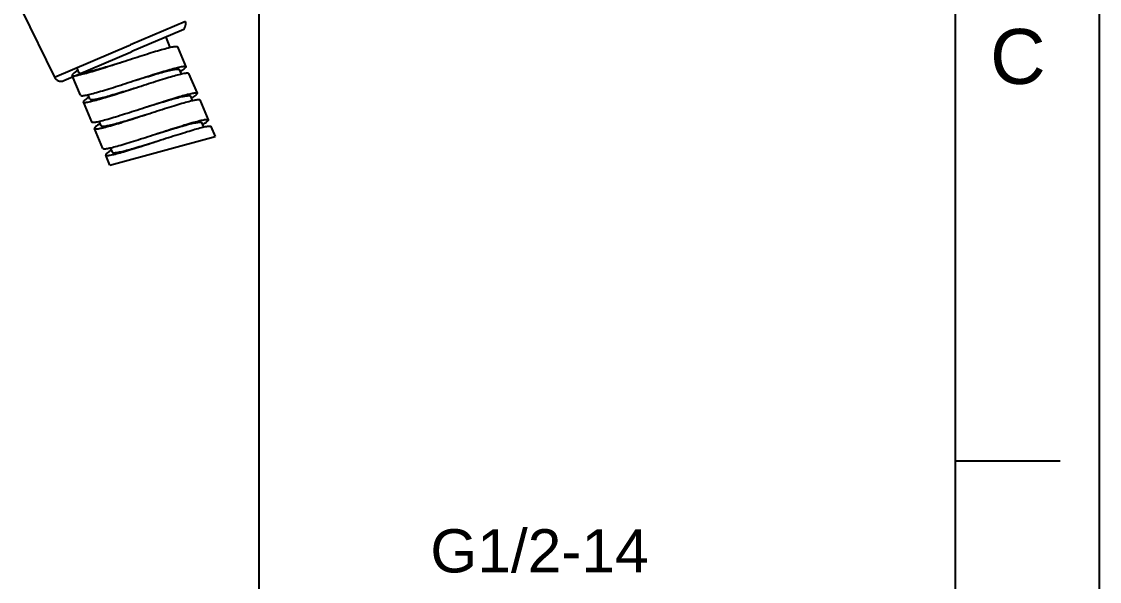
# Model space of a CAD drawing. Header units: millimetres. Extents: x 17655 to 18496, y 1152 to 1747.
# Drawn here: x 18346.4 to 18495.9, y 1377.3 to 1455 of the extents above; entities that cross this region are included whole.
import ezdxf

# ---------------------------------------------------------------- set-up
doc = ezdxf.new("R2010")
doc.units = ezdxf.units.MM
for name, color, linetype in [('DIM', 3, 'Continuous'), ('FORM', 7, 'Continuous'), ('벽', 2, 'Continuous')]:
    doc.layers.add(name, color=color, linetype=linetype)
doc.styles.get("Standard").update_dxf_attribs({"font": 'arial.ttf'})

msp = doc.modelspace()

# ---------------------------------------------------------------- linework, layer by layer
at = {"extrusion": (0, 1, 0)}
for p, q in [((18346.37, 1456.66), (18350.92, 1447.32)), ((18369.09, 1455.04), (18361.46, 1451.8)), ((18368.55, 1453.78), (18361.68, 1450.86)), ((18350.92, 1447.32), (18361.26, 1451.71)), ((18352.21, 1446.84), (18361.5, 1450.79)), ((18361.26, 1451.71), (18361.46, 1451.8)), ((18361.5, 1450.79), (18361.68, 1450.86))]:
    msp.add_line(p, q, dxfattribs=at)
at = {"color": 7, "linetype": 'Continuous'}
for p, q in [((18366.36, 1452.85), (18366.95, 1451.45)), ((18368, 1451.53), (18369.16, 1448.77)), ((18354.31, 1447.96), (18354.06, 1448.58)), ((18368.24, 1448.38), (18368.5, 1447.76)), ((18369.55, 1447.85), (18370.71, 1445.08)), ((18354.55, 1444.8), (18353.39, 1447.57)), ((18355.86, 1444.27), (18355.6, 1444.89)), ((18369.79, 1444.69), (18370.04, 1444.08)), ((18356.1, 1441.12), (18354.94, 1443.88)), ((18371.09, 1444.16), (18372.26, 1441.39)), ((18357.65, 1437.43), (18356.49, 1440.19)), ((18357.41, 1440.58), (18357.15, 1441.2)), ((18371.33, 1441.01), (18371.59, 1440.39)), ((18372.64, 1440.47), (18373.22, 1439.09)), ((18358.62, 1435.12), (18373.22, 1439.09)), ((18358.96, 1436.89), (18358.7, 1437.51)), ((18358.62, 1435.12), (18358.04, 1436.51))]:
    msp.add_line(p, q, dxfattribs=at)
for centre, start, end in [((18368.15, 1454.7), 293, 20), ((18351.82, 1447.76), 206, 293)]:
    msp.add_arc(centre, 1, start, end)
msp.add_open_spline([(18366.67, 1452.09), (18366.68, 1452.09), (18366.68, 1452.08), (18366.69, 1452.07)], degree=3, dxfattribs=at)
for points, knots in [([(18360.69, 1449.55), (18361.16, 1449.7), (18362.07, 1450), (18363.4, 1450.42), (18364.63, 1450.81), (18365.71, 1451.13), (18366.61, 1451.38), (18367.23, 1451.52), (18367.6, 1451.58), (18367.78, 1451.6), (18367.88, 1451.59), (18367.94, 1451.58), (18367.99, 1451.56), (18368, 1451.53)], [0, 0, 0, 0, 0.192849, 0.378341, 0.549411, 0.699563, 0.823147, 0.915633, 0.949212, 0.974092, 0.983319, 0.990519, 1, 1, 1, 1]), ([(18353.39, 1447.57), (18353.4, 1447.55), (18353.45, 1447.52), (18353.51, 1447.51), (18353.61, 1447.51), (18353.79, 1447.52), (18354.16, 1447.58), (18354.78, 1447.73), (18355.68, 1447.97), (18356.76, 1448.3), (18357.99, 1448.68), (18359.32, 1449.11), (18360.23, 1449.4), (18360.69, 1449.55)], [0, 0, 0, 0, 0.00948, 0.016682, 0.025907, 0.050788, 0.084366, 0.176852, 0.300435, 0.450588, 0.621658, 0.807151, 1, 1, 1, 1]), ([(18354.31, 1447.96), (18354.32, 1447.94), (18354.38, 1447.9), (18354.5, 1447.89), (18354.66, 1447.89), (18354.89, 1447.92), (18355.16, 1447.97), (18355.63, 1448.07), (18356.32, 1448.24), (18357.26, 1448.51), (18358.34, 1448.83), (18359.49, 1449.18), (18360.29, 1449.43), (18360.69, 1449.55)], [0, 0, 0, 0, 0.010546, 0.027524, 0.052737, 0.086499, 0.128711, 0.179075, 0.302476, 0.452266, 0.622846, 0.807766, 1, 1, 1, 1]), ([(18354.18, 1448.26), (18354.06, 1448.18), (18353.85, 1448.04), (18353.61, 1447.87), (18353.48, 1447.75), (18353.41, 1447.67), (18353.38, 1447.6), (18353.39, 1447.57)], [0, 0, 0, 0, 0.408087, 0.709346, 0.819266, 0.902595, 1, 1, 1, 1]), ([(18361.86, 1446.79), (18362.32, 1446.94), (18363.24, 1447.23), (18364.56, 1447.66), (18365.79, 1448.04), (18366.87, 1448.36), (18367.77, 1448.61), (18368.39, 1448.76), (18368.77, 1448.82), (18368.94, 1448.83), (18369.04, 1448.83), (18369.11, 1448.81), (18369.15, 1448.79), (18369.16, 1448.77)], [0, 0, 0, 0, 0.192849, 0.378341, 0.549411, 0.699563, 0.823147, 0.915633, 0.949212, 0.974092, 0.983319, 0.990519, 1, 1, 1, 1]), ([(18361.86, 1446.79), (18362.26, 1446.91), (18363.06, 1447.16), (18364.22, 1447.51), (18365.29, 1447.83), (18366.23, 1448.09), (18366.92, 1448.27), (18367.39, 1448.37), (18367.66, 1448.42), (18367.89, 1448.45), (18368.05, 1448.45), (18368.17, 1448.44), (18368.23, 1448.4), (18368.24, 1448.38)], [0, 0, 0, 0, 0.192234, 0.377154, 0.547734, 0.697524, 0.820925, 0.87129, 0.9135, 0.947264, 0.972475, 0.989455, 1, 1, 1, 1]), ([(18362.24, 1445.86), (18362.71, 1446.01), (18363.62, 1446.31), (18364.95, 1446.74), (18366.18, 1447.12), (18367.26, 1447.44), (18368.16, 1447.69), (18368.77, 1447.83), (18369.15, 1447.89), (18369.32, 1447.91), (18369.43, 1447.9), (18369.49, 1447.89), (18369.54, 1447.87), (18369.55, 1447.85)], [0, 0, 0, 0, 0.192849, 0.378343, 0.549413, 0.699565, 0.823148, 0.915633, 0.949214, 0.974091, 0.983319, 0.990522, 1, 1, 1, 1]), ([(18369.16, 1448.77), (18369.17, 1448.74), (18369.14, 1448.67), (18369.07, 1448.59), (18368.94, 1448.47), (18368.71, 1448.3), (18368.5, 1448.16), (18368.38, 1448.08)], [0, 0, 0, 0, 0.097637, 0.180967, 0.290883, 0.592027, 1, 1, 1, 1]), ([(18354.55, 1444.8), (18354.56, 1444.78), (18354.61, 1444.76), (18354.67, 1444.75), (18354.78, 1444.74), (18354.95, 1444.76), (18355.33, 1444.82), (18355.94, 1444.96), (18356.84, 1445.21), (18357.92, 1445.53), (18359.15, 1445.91), (18360.48, 1446.34), (18361.39, 1446.64), (18361.86, 1446.79)], [0, 0, 0, 0, 0.00948, 0.016682, 0.025907, 0.050788, 0.084366, 0.176852, 0.300435, 0.450588, 0.621658, 0.807151, 1, 1, 1, 1]), ([(18354.94, 1443.88), (18354.95, 1443.86), (18354.99, 1443.84), (18355.06, 1443.82), (18355.16, 1443.82), (18355.33, 1443.83), (18355.71, 1443.89), (18356.33, 1444.04), (18357.23, 1444.29), (18358.31, 1444.61), (18359.54, 1444.99), (18360.86, 1445.42), (18361.78, 1445.71), (18362.24, 1445.86)], [0, 0, 0, 0, 0.00948, 0.01668, 0.025909, 0.050787, 0.084369, 0.176854, 0.300437, 0.450589, 0.621658, 0.807151, 1, 1, 1, 1]), ([(18355.86, 1444.27), (18355.87, 1444.25), (18355.93, 1444.21), (18356.05, 1444.2), (18356.21, 1444.2), (18356.44, 1444.23), (18356.71, 1444.28), (18357.18, 1444.38), (18357.87, 1444.56), (18358.81, 1444.82), (18359.88, 1445.14), (18361.04, 1445.49), (18361.84, 1445.74), (18362.24, 1445.86)], [0, 0, 0, 0, 0.010546, 0.027524, 0.052737, 0.0865, 0.128711, 0.179075, 0.302476, 0.452266, 0.622846, 0.807766, 1, 1, 1, 1]), ([(18363.41, 1443.1), (18363.87, 1443.25), (18364.78, 1443.54), (18366.11, 1443.97), (18367.34, 1444.35), (18368.42, 1444.68), (18369.32, 1444.92), (18369.94, 1445.07), (18370.31, 1445.13), (18370.49, 1445.14), (18370.59, 1445.14), (18370.65, 1445.13), (18370.7, 1445.1), (18370.71, 1445.08)], [0, 0, 0, 0, 0.192849, 0.378343, 0.549413, 0.699565, 0.823148, 0.915633, 0.949214, 0.974091, 0.983319, 0.990522, 1, 1, 1, 1]), ([(18363.41, 1443.1), (18363.81, 1443.22), (18364.61, 1443.47), (18365.76, 1443.82), (18366.84, 1444.14), (18367.78, 1444.41), (18368.47, 1444.58), (18368.94, 1444.68), (18369.21, 1444.73), (18369.44, 1444.76), (18369.6, 1444.76), (18369.72, 1444.75), (18369.78, 1444.72), (18369.79, 1444.69)], [0, 0, 0, 0, 0.192234, 0.377154, 0.547734, 0.697524, 0.820925, 0.871289, 0.9135, 0.947263, 0.972476, 0.989454, 1, 1, 1, 1]), ([(18370.71, 1445.08), (18370.72, 1445.05), (18370.69, 1444.98), (18370.62, 1444.91), (18370.49, 1444.78), (18370.26, 1444.61), (18370.05, 1444.47), (18369.93, 1444.4)], [0, 0, 0, 0, 0.097727, 0.181095, 0.290976, 0.592099, 1, 1, 1, 1]), ([(18355.71, 1444.56), (18355.59, 1444.48), (18355.39, 1444.35), (18355.16, 1444.18), (18355.03, 1444.06), (18354.96, 1443.98), (18354.93, 1443.91), (18354.94, 1443.88)], [0, 0, 0, 0, 0.407835, 0.70887, 0.818754, 0.902108, 1, 1, 1, 1]), ([(18363.79, 1442.18), (18364.26, 1442.33), (18365.17, 1442.62), (18366.5, 1443.05), (18367.73, 1443.43), (18368.81, 1443.75), (18369.71, 1444), (18370.32, 1444.15), (18370.7, 1444.21), (18370.87, 1444.22), (18370.98, 1444.22), (18371.04, 1444.2), (18371.09, 1444.18), (18371.09, 1444.16)], [0, 0, 0, 0, 0.192849, 0.378342, 0.549411, 0.699563, 0.823146, 0.915631, 0.949213, 0.974091, 0.98332, 0.99052, 1, 1, 1, 1]), ([(18356.1, 1441.12), (18356.11, 1441.09), (18356.16, 1441.07), (18356.22, 1441.06), (18356.32, 1441.05), (18356.5, 1441.07), (18356.87, 1441.13), (18357.49, 1441.27), (18358.39, 1441.52), (18359.47, 1441.84), (18360.7, 1442.23), (18362.03, 1442.65), (18362.94, 1442.95), (18363.41, 1443.1)], [0, 0, 0, 0, 0.00948, 0.01668, 0.025909, 0.050787, 0.084369, 0.176854, 0.300437, 0.450589, 0.621658, 0.807151, 1, 1, 1, 1]), ([(18356.49, 1440.19), (18356.5, 1440.17), (18356.54, 1440.15), (18356.61, 1440.14), (18356.71, 1440.13), (18356.88, 1440.15), (18357.26, 1440.21), (18357.88, 1440.35), (18358.78, 1440.6), (18359.86, 1440.92), (18361.09, 1441.3), (18362.41, 1441.73), (18363.33, 1442.03), (18363.79, 1442.18)], [0, 0, 0, 0, 0.009478, 0.016681, 0.025909, 0.050786, 0.084367, 0.176852, 0.300435, 0.450587, 0.621657, 0.807151, 1, 1, 1, 1]), ([(18357.41, 1440.58), (18357.42, 1440.56), (18357.48, 1440.52), (18357.59, 1440.51), (18357.76, 1440.51), (18357.98, 1440.54), (18358.26, 1440.59), (18358.73, 1440.69), (18359.42, 1440.87), (18360.36, 1441.13), (18361.43, 1441.45), (18362.59, 1441.8), (18363.39, 1442.05), (18363.79, 1442.18)], [0, 0, 0, 0, 0.010545, 0.027525, 0.052736, 0.0865, 0.12871, 0.179075, 0.302476, 0.452266, 0.622846, 0.807766, 1, 1, 1, 1]), ([(18357.27, 1440.88), (18357.15, 1440.8), (18356.94, 1440.66), (18356.71, 1440.49), (18356.58, 1440.37), (18356.51, 1440.3), (18356.48, 1440.23), (18356.49, 1440.19)], [0, 0, 0, 0, 0.407901, 0.709024, 0.818905, 0.902273, 1, 1, 1, 1]), ([(18364.95, 1439.41), (18365.42, 1439.56), (18366.33, 1439.86), (18367.66, 1440.28), (18368.89, 1440.67), (18369.97, 1440.99), (18370.87, 1441.23), (18371.49, 1441.38), (18371.86, 1441.44), (18372.04, 1441.46), (18372.14, 1441.45), (18372.2, 1441.44), (18372.25, 1441.42), (18372.26, 1441.39)], [0, 0, 0, 0, 0.192849, 0.378342, 0.549411, 0.699563, 0.823146, 0.915631, 0.949213, 0.974091, 0.98332, 0.99052, 1, 1, 1, 1]), ([(18364.95, 1439.41), (18365.36, 1439.54), (18366.16, 1439.78), (18367.31, 1440.14), (18368.38, 1440.45), (18369.33, 1440.72), (18370.02, 1440.89), (18370.49, 1441), (18370.76, 1441.04), (18370.98, 1441.07), (18371.15, 1441.08), (18371.27, 1441.06), (18371.33, 1441.03), (18371.33, 1441.01)], [0, 0, 0, 0, 0.192234, 0.377154, 0.547734, 0.697524, 0.820925, 0.871289, 0.913501, 0.947263, 0.972476, 0.989454, 1, 1, 1, 1]), ([(18365.34, 1438.49), (18365.81, 1438.64), (18366.72, 1438.94), (18368.05, 1439.36), (18369.28, 1439.74), (18370.36, 1440.07), (18371.26, 1440.31), (18371.87, 1440.46), (18372.25, 1440.52), (18372.42, 1440.53), (18372.53, 1440.53), (18372.59, 1440.52), (18372.63, 1440.49), (18372.64, 1440.47)], [0, 0, 0, 0, 0.192849, 0.378342, 0.549412, 0.699565, 0.823148, 0.915634, 0.949212, 0.974093, 0.983318, 0.99052, 1, 1, 1, 1]), ([(18372.26, 1441.39), (18372.27, 1441.36), (18372.24, 1441.29), (18372.17, 1441.22), (18372.04, 1441.1), (18371.81, 1440.93), (18371.61, 1440.79), (18371.49, 1440.71)], [0, 0, 0, 0, 0.097892, 0.181246, 0.29113, 0.592165, 1, 1, 1, 1]), ([(18357.65, 1437.43), (18357.66, 1437.41), (18357.71, 1437.38), (18357.77, 1437.37), (18357.87, 1437.37), (18358.05, 1437.38), (18358.42, 1437.44), (18359.04, 1437.59), (18359.94, 1437.83), (18361.02, 1438.16), (18362.25, 1438.54), (18363.58, 1438.96), (18364.49, 1439.26), (18364.95, 1439.41)], [0, 0, 0, 0, 0.009478, 0.016681, 0.025909, 0.050786, 0.084367, 0.176852, 0.300435, 0.450587, 0.621657, 0.807151, 1, 1, 1, 1]), ([(18358.82, 1437.19), (18358.7, 1437.11), (18358.49, 1436.98), (18358.26, 1436.8), (18358.13, 1436.68), (18358.06, 1436.61), (18358.03, 1436.54), (18358.04, 1436.51)], [0, 0, 0, 0, 0.407973, 0.709117, 0.819033, 0.902363, 1, 1, 1, 1]), ([(18358.04, 1436.51), (18358.05, 1436.48), (18358.09, 1436.46), (18358.16, 1436.45), (18358.26, 1436.44), (18358.43, 1436.46), (18358.81, 1436.52), (18359.43, 1436.66), (18360.32, 1436.91), (18361.41, 1437.23), (18362.63, 1437.62), (18363.96, 1438.04), (18364.88, 1438.34), (18365.34, 1438.49)], [0, 0, 0, 0, 0.009481, 0.016681, 0.025908, 0.050788, 0.084367, 0.176853, 0.300437, 0.450589, 0.621659, 0.807151, 1, 1, 1, 1]), ([(18358.96, 1436.89), (18358.97, 1436.87), (18359.03, 1436.83), (18359.14, 1436.82), (18359.31, 1436.83), (18359.53, 1436.86), (18359.81, 1436.9), (18360.28, 1437), (18360.97, 1437.18), (18361.91, 1437.45), (18362.98, 1437.76), (18364.14, 1438.12), (18364.94, 1438.36), (18365.34, 1438.49)], [0, 0, 0, 0, 0.010544, 0.027525, 0.052735, 0.0865, 0.128709, 0.179076, 0.302476, 0.452266, 0.622846, 0.807766, 1, 1, 1, 1])]:
    msp.add_open_spline(points, degree=3, knots=knots, dxfattribs=at)
at = {"layer": 'FORM', "color": 7, "linetype": 'Continuous'}
for p, q in [((18495.91, 1152.17), (18495.91, 1746.87)), ((18475.89, 1726.85), (18475.89, 1172.19)), ((18475.89, 1394.06), (18490.45, 1394.06))]:
    msp.add_line(p, q, dxfattribs=at)
at = {"layer": '벽'}
msp.add_line((18379.35, 1234.69), (18379.35, 1697.43), dxfattribs=at)

# ---------------------------------------------------------------- texts
at = {"layer": 'DIM', "color": 4, "insert": (18403.08, 1384.57), "char_height": 6, "attachment_point": 1}
msp.add_mtext_dynamic_manual_height_columns('G1/2-14 ', width=31.987, gutter_width=12.5, heights=[0], dxfattribs=at)
at = {"layer": 'FORM', "insert": (18484.59, 1450.14), "char_height": 7.63, "attachment_point": 5}
msp.add_mtext_dynamic_manual_height_columns('C', width=10.0119, gutter_width=12.51, heights=[0], dxfattribs=at)

doc.saveas('drawing.dxf')
